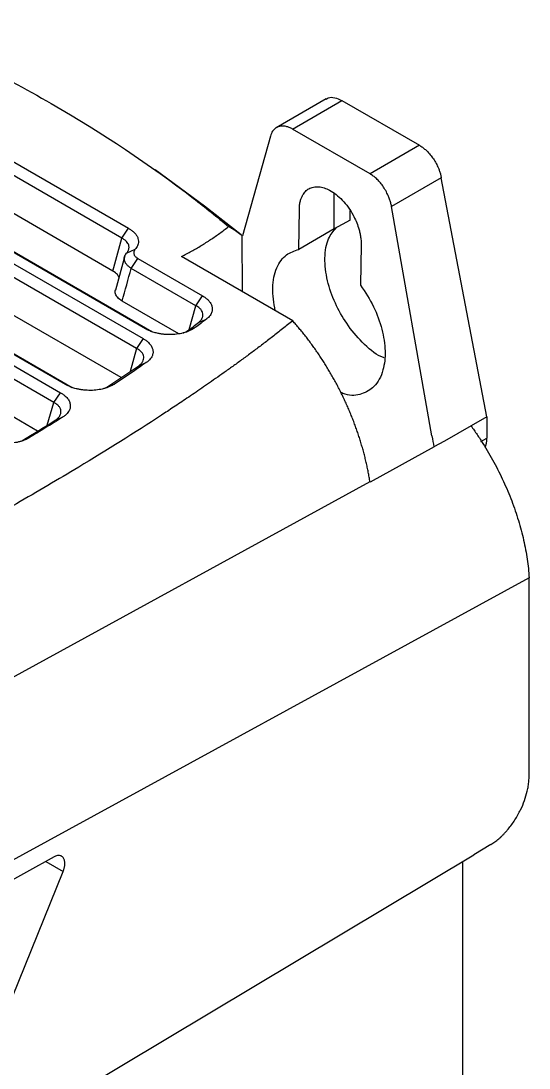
# Model space of a CAD drawing. Extents: x 86 to 639, y 68 to 658.
# Drawn here: x 606.6 to 638.6, y 185 to 250.9 of the extents above; entities that cross this region are included whole.
import ezdxf

# ---------------------------------------------------------------- set-up
doc = ezdxf.new("R2010")
doc.units = 0
doc.layers.get('0').update_dxf_attribs({"linetype": 'CONTINUOUS'})

msp = doc.modelspace()

# ---------------------------------------------------------------- linework, layer by layer
at = {"color": 7, "linetype": 'CONTINUOUS'}
for p, q in [((582.058, 249.534), (614.342, 230.897)), ((614.476, 231.519), (583.192, 249.579)), ((613.927, 230.273), (581.643, 248.91)), ((583.606, 249.398), (614.89, 231.338)), ((594.577, 248.709), (613.421, 237.831)), ((613.006, 237.207), (594.163, 248.085)), ((575.668, 246.82), (609.137, 227.499)), ((609.459, 228.013), (576.613, 246.975)), ((608.723, 226.875), (575.254, 246.197)), ((577.027, 246.794), (609.873, 227.832)), ((612.953, 228.446), (581.608, 246.541)), ((612.44, 235.144), (594.108, 245.727)), ((625.841, 245.962), (622.705, 244.152)), ((623.729, 244.067), (626.84, 245.863)), ((626.84, 245.863), (631.717, 243.047)), ((607.693, 225.08), (575.233, 243.819)), ((622.344, 243.633), (620.578, 237.354)), ((628.606, 241.251), (623.729, 244.067)), ((631.717, 243.047), (628.606, 241.251)), ((618.192, 239.222), (615.089, 241.5)), ((633.09, 241.013), (629.96, 239.206)), ((635.949, 225.984), (633.09, 241.013)), ((626.355, 237.795), (626.355, 240.035)), ((620.497, 237.415), (618.192, 239.216)), ((624.125, 236.507), (624.163, 239.039)), ((627.362, 238.346), (627.362, 238.946)), ((632.491, 224.777), (629.96, 239.206)), ((627.362, 238.346), (626.355, 237.795)), ((613.006, 237.207), (613.421, 237.831)), ((626.355, 237.795), (624.125, 236.507)), ((612.44, 235.144), (613.006, 237.207)), ((620.543, 237.382), (620.558, 233.852)), ((613.295, 236.263), (613.838, 236.517)), ((628.052, 236.794), (628.014, 234.262)), ((613.181, 236.101), (612.59, 233.949)), ((613.583, 235.314), (613.997, 235.938)), ((613.997, 235.938), (618.069, 233.587)), ((623.741, 232.014), (616.749, 236.051)), ((617.655, 232.963), (613.583, 235.314)), ((616.579, 231.195), (613.017, 233.251)), ((617.655, 232.963), (618.069, 233.587)), ((617.825, 231.911), (618.318, 232.125)), ((614.89, 231.338), (614.476, 231.519)), ((617.616, 231.597), (617.126, 231.386)), ((614.342, 230.897), (613.927, 230.273)), ((614.058, 229.192), (614.536, 229.394)), ((609.873, 227.832), (609.459, 228.013)), ((611.858, 227.752), (612.06, 227.844)), ((612.06, 227.844), (612.53, 228.041)), ((608.723, 226.875), (609.137, 227.499)), ((608.81, 225.765), (609.27, 225.955)), ((635.949, 225.984), (634.959, 225.412)), ((635.949, 225.984), (635.949, 224.635)), ((634.959, 225.412), (633.284, 224.445)), ((633.284, 224.445), (632.629, 224.087)), ((632.631, 224.086), (628.608, 221.884)), ((628.602, 221.887), (592.622, 202.224)), ((638.61, 215.871), (598.092, 193.728)), ((638.61, 203.391), (638.61, 215.871)), ((636.2, 199.092), (635.137, 198.445)), ((591.69, 172.476), (635.137, 198.448)), ((608.749, 198.327), (605.236, 196.406)), ((634.429, 198.025), (634.429, 169.94)), ((605.726, 188.532), (609.308, 197.412))]:
    msp.add_line(p, q, dxfattribs=at)
at = {"color": 8, "linetype": 'CONTINUOUS'}
for p, q in [((618.175, 239.194), (617.492, 239.724)), ((617.239, 231.47), (617.655, 232.963)), ((613.927, 230.273), (613.514, 228.825)), ((608.307, 225.457), (608.723, 226.875)), ((635.582, 224.423), (635.949, 224.635)), ((608.223, 198.039), (609.308, 197.412))]:
    msp.add_line(p, q, dxfattribs=at)
at = {"color": 7, "linetype": 'CONTINUOUS'}
for points in [[(598.194, 250.865), (601.864, 249.274), (605.332, 247.537), (608.56, 245.673)], [(608.56, 245.673), (611.789, 243.809), (614.777, 241.819), (617.492, 239.724)], [(617.491, 239.724), (618.252, 239.137), (618.991, 238.542), (619.709, 237.939)], [(620.543, 237.383), (620.555, 237.373), (620.566, 237.363), (620.578, 237.354)], [(613.017, 233.251), (613.206, 233.939), (613.394, 234.626), (613.583, 235.314)], [(617.127, 231.386), (617.361, 231.56), (617.594, 231.735), (617.825, 231.911)], [(612.06, 227.844), (612.735, 228.289), (613.401, 228.739), (614.058, 229.192)], [(606.714, 224.48), (607.418, 224.906), (608.117, 225.334), (608.81, 225.765)], [(632.491, 224.777), (632.542, 224.546), (632.588, 224.316), (632.629, 224.087)]]:
    msp.add_open_spline(points, degree=3, dxfattribs=at)
for points, knots in [([(625.854, 245.94), (625.894, 245.97), (626.035, 246.077), (626.381, 246.073), (626.687, 245.933), (626.84, 245.863)], [0, 0, 0, 0, 0.1657678, 0.5828847, 1, 1, 1, 1]), ([(623.729, 244.067), (623.695, 244.086), (623.628, 244.123), (623.528, 244.168), (623.428, 244.204), (623.291, 244.242), (623.12, 244.266), (622.919, 244.247), (622.733, 244.18), (622.586, 244.069), (622.477, 243.937), (622.398, 243.798), (622.362, 243.688), (622.344, 243.633)], [0, 0, 0, 0, 0.054608, 0.108914, 0.163196, 0.21773, 0.337199, 0.456873, 0.587111, 0.717558, 0.811804, 0.905469, 1, 1, 1, 1]), ([(631.717, 243.047), (631.749, 243.029), (631.812, 242.991), (631.905, 242.926), (631.998, 242.855), (632.089, 242.777), (632.224, 242.651), (632.396, 242.464), (632.593, 242.2), (632.766, 241.916), (632.894, 241.65), (632.985, 241.414), (633.048, 241.212), (633.076, 241.079), (633.09, 241.013)], [0, 0, 0, 0, 0.050283, 0.100216, 0.150022, 0.199922, 0.250138, 0.374984, 0.500039, 0.624885, 0.74994, 0.833326, 0.916336, 1, 1, 1, 1]), ([(629.96, 239.206), (629.953, 239.244), (629.939, 239.32), (629.911, 239.434), (629.878, 239.549), (629.84, 239.664), (629.797, 239.78), (629.721, 239.961), (629.597, 240.207), (629.416, 240.49), (629.217, 240.743), (629.015, 240.95), (628.809, 241.124), (628.674, 241.209), (628.606, 241.251)], [0, 0, 0, 0, 0.047626, 0.094867, 0.141909, 0.188941, 0.236152, 0.283727, 0.41416, 0.544791, 0.664075, 0.783551, 0.891627, 1, 1, 1, 1]), ([(624.163, 239.039), (624.164, 239.085), (624.167, 239.177), (624.18, 239.308), (624.2, 239.435), (624.234, 239.586), (624.29, 239.754), (624.391, 239.961), (624.541, 240.162), (624.767, 240.335), (625.046, 240.44), (625.372, 240.455), (625.716, 240.386), (626.084, 240.228), (626.473, 239.974), (626.868, 239.613), (627.234, 239.174), (627.523, 238.714), (627.738, 238.273), (627.87, 237.917), (627.956, 237.61), (628.012, 237.341), (628.048, 237.066), (628.051, 236.885), (628.052, 236.794)], [0, 0, 0, 0, 0.019548, 0.039014, 0.058471, 0.077994, 0.111927, 0.145923, 0.198729, 0.251594, 0.312222, 0.372911, 0.430342, 0.487833, 0.554285, 0.620798, 0.689301, 0.757809, 0.808616, 0.859485, 0.892162, 0.924899, 0.962404, 1, 1, 1, 1]), ([(613.421, 237.831), (613.45, 237.813), (613.51, 237.777), (613.592, 237.721), (613.668, 237.662), (613.737, 237.601), (613.832, 237.507), (613.936, 237.374), (614.017, 237.201), (614.05, 237.024), (614.034, 236.868), (613.987, 236.734), (613.926, 236.623), (613.868, 236.553), (613.838, 236.517)], [0, 0, 0, 0, 0.050311, 0.100301, 0.150147, 0.200027, 0.25012, 0.375328, 0.500057, 0.625131, 0.749952, 0.833291, 0.916322, 1, 1, 1, 1]), ([(616.749, 236.051), (616.856, 236.106), (617.069, 236.217), (617.381, 236.388), (617.689, 236.564), (617.993, 236.746), (618.291, 236.932), (618.585, 237.124), (618.874, 237.32), (619.158, 237.522), (619.437, 237.728), (619.618, 237.869), (619.709, 237.94)], [0, 0, 0, 0, 0.096605, 0.19385, 0.291782, 0.390442, 0.489872, 0.590115, 0.691211, 0.793198, 0.896115, 1, 1, 1, 1]), ([(619.709, 237.939), (619.767, 237.91), (619.895, 237.845), (620.094, 237.726), (620.317, 237.574), (620.464, 237.449), (620.543, 237.383)], [0, 0, 0, 0, 0.190968, 0.421868, 0.691855, 1, 1, 1, 1]), ([(629.505, 229.689), (629.433, 229.715), (628.973, 229.877), (628.119, 230.623), (627.13, 231.787), (626.372, 233.141), (625.871, 234.577), (625.71, 236.003), (625.905, 237.197), (626.312, 237.662), (626.496, 237.872)], [0, 0, 0, 0, 0.027394, 0.175756, 0.316169, 0.444759, 0.58119, 0.727752, 0.877045, 1, 1, 1, 1]), ([(613.295, 236.263), (613.312, 236.284), (613.346, 236.325), (613.385, 236.388), (613.415, 236.453), (613.436, 236.518), (613.448, 236.582), (613.45, 236.646), (613.444, 236.708), (613.426, 236.789), (613.381, 236.889), (613.292, 237.005), (613.169, 237.115), (613.061, 237.176), (613.006, 237.207)], [0, 0, 0, 0, 0.0648366, 0.1293379, 0.1932757, 0.2564299, 0.3185925, 0.3795731, 0.4392022, 0.497334, 0.6166455, 0.7412858, 0.8696669, 1, 1, 1, 1]), ([(613.838, 236.517), (613.825, 236.502), (613.799, 236.471), (613.771, 236.422), (613.748, 236.364), (613.737, 236.295), (613.747, 236.217), (613.778, 236.141), (613.831, 236.067), (613.903, 235.998), (613.966, 235.958), (613.997, 235.938)], [0, 0, 0, 0, 0.084148, 0.167254, 0.250134, 0.375015, 0.500083, 0.624965, 0.74999, 0.87486, 1, 1, 1, 1]), ([(622.644, 232.648), (622.563, 233.138), (622.394, 234.156), (622.682, 235.381), (623.273, 236.223), (623.853, 236.417), (624.125, 236.507)], [0, 0, 0, 0, 0.252641, 0.524012, 0.777058, 1, 1, 1, 1]), ([(613.583, 235.314), (613.555, 235.333), (613.5, 235.37), (613.428, 235.427), (613.365, 235.485), (613.312, 235.541), (613.269, 235.594), (613.234, 235.646), (613.207, 235.694), (613.186, 235.739), (613.16, 235.811), (613.142, 235.912), (613.158, 236.038), (613.206, 236.157), (613.266, 236.228), (613.295, 236.263)], [0, 0, 0, 0, 0.0668564, 0.1314541, 0.1934145, 0.2524068, 0.3081518, 0.3604216, 0.4090378, 0.4538672, 0.4948166, 0.6247489, 0.7532009, 0.8787043, 1, 1, 1, 1]), ([(612.814, 234.765), (612.789, 234.818), (612.722, 234.959), (612.548, 235.073), (612.44, 235.144)], [0, 0, 0, 0, 0.377788, 1, 1, 1, 1]), ([(613.017, 233.251), (612.913, 233.323), (612.714, 233.459), (612.586, 233.708), (612.549, 233.882), (612.595, 233.963), (612.596, 233.964)], [0, 0, 0, 0, 0.3472798, 0.661513, 0.9952039, 1, 1, 1, 1]), ([(628.014, 234.262), (628.304, 233.818), (628.876, 232.942), (629.399, 231.48), (629.609, 230.092), (629.468, 228.805), (628.948, 227.842), (628.094, 227.362), (627.335, 227.267), (626.856, 227.471), (626.758, 227.512)], [0, 0, 0, 0, 0.136636, 0.26974, 0.402187, 0.534634, 0.691636, 0.824521, 0.96407, 1, 1, 1, 1]), ([(618.069, 233.587), (618.103, 233.567), (618.17, 233.527), (618.26, 233.463), (618.344, 233.396), (618.418, 233.326), (618.49, 233.248), (618.556, 233.161), (618.631, 233.033), (618.687, 232.868), (618.689, 232.702), (618.66, 232.571), (618.618, 232.464), (618.549, 232.351), (618.449, 232.233), (618.362, 232.161), (618.318, 232.125)], [0, 0, 0, 0, 0.0503941, 0.1003721, 0.1501643, 0.2000034, 0.2501217, 0.3125981, 0.3751609, 0.5000726, 0.6249813, 0.6874348, 0.7500127, 0.8332984, 0.9162339, 1, 1, 1, 1]), ([(617.825, 231.911), (617.848, 231.93), (617.893, 231.968), (617.95, 232.028), (617.998, 232.09), (618.037, 232.153), (618.067, 232.217), (618.087, 232.28), (618.098, 232.343), (618.101, 232.404), (618.093, 232.492), (618.056, 232.607), (617.977, 232.724), (617.88, 232.819), (617.78, 232.895), (617.697, 232.94), (617.655, 232.963)], [0, 0, 0, 0, 0.057863, 0.115573, 0.172911, 0.229663, 0.285623, 0.340594, 0.394398, 0.446877, 0.497896, 0.621671, 0.747897, 0.827039, 0.911401, 1, 1, 1, 1]), ([(623.741, 232.014), (623.528, 231.844), (623.109, 231.51), (622.48, 231.021), (621.865, 230.551), (621.266, 230.1), (620.682, 229.669), (620.115, 229.255), (619.565, 228.861), (619.033, 228.484), (618.521, 228.125), (618.027, 227.783), (617.553, 227.459), (617.1, 227.152), (616.668, 226.862), (616.256, 226.588), (615.867, 226.33), (613.923, 225.055), (610.788, 223.101), (605.719, 220.124), (601.174, 217.575), (597.127, 215.348), (594.295, 213.794), (591.865, 212.458), (589.442, 211.118), (587.839, 210.218), (587.037, 209.768)], [0, 0, 0, 0, 0.020557, 0.040442, 0.059653, 0.078191, 0.096055, 0.113244, 0.129758, 0.145598, 0.160763, 0.175255, 0.189072, 0.202216, 0.214687, 0.226484, 0.237608, 0.248059, 0.392357, 0.497348, 0.654875, 0.748636, 0.811479, 0.874323, 0.937163, 1, 1, 1, 1]), ([(618.317, 232.125), (618.2, 232.036), (617.967, 231.859), (617.732, 231.684), (617.616, 231.597)], [0, 0, 0, 0, 0.505423, 1, 1, 1, 1]), ([(628.602, 221.886), (628.586, 221.989), (628.554, 222.192), (628.497, 222.501), (628.435, 222.81), (628.366, 223.12), (628.292, 223.431), (628.212, 223.742), (628.125, 224.054), (628.033, 224.365), (627.936, 224.677), (627.833, 224.988), (627.724, 225.298), (627.61, 225.607), (627.49, 225.916), (627.366, 226.223), (627.236, 226.529), (627.101, 226.833), (626.961, 227.135), (626.817, 227.434), (626.667, 227.732), (626.513, 228.027), (626.354, 228.319), (626.191, 228.608), (626.024, 228.894), (625.853, 229.177), (625.678, 229.456), (625.499, 229.732), (625.316, 230.004), (625.13, 230.271), (624.941, 230.535), (624.748, 230.794), (624.552, 231.048), (624.354, 231.297), (624.152, 231.542), (623.948, 231.781), (623.81, 231.937), (623.741, 232.014)], [0, 0, 0, 0, 0.029933, 0.059778, 0.089535, 0.119207, 0.148793, 0.178293, 0.20771, 0.237041, 0.266289, 0.295452, 0.324531, 0.353526, 0.382437, 0.411265, 0.44001, 0.468674, 0.497257, 0.52576, 0.554186, 0.582537, 0.610817, 0.639026, 0.667167, 0.69524, 0.723249, 0.751193, 0.779074, 0.806893, 0.834651, 0.86235, 0.88999, 0.917574, 0.945102, 0.972576, 1, 1, 1, 1]), ([(617.616, 231.597), (617.586, 231.576), (617.526, 231.533), (617.426, 231.474), (617.302, 231.409), (617.148, 231.343), (616.898, 231.257), (616.555, 231.18), (616.113, 231.14), (615.736, 231.153), (615.441, 231.19), (615.202, 231.237), (614.952, 231.305), (614.697, 231.4), (614.55, 231.479), (614.476, 231.519)], [0, 0, 0, 0, 0.0417463, 0.0833885, 0.1251196, 0.1877534, 0.2502055, 0.3751131, 0.4999877, 0.6248567, 0.6872669, 0.7499194, 0.8329843, 0.9157494, 1, 1, 1, 1]), ([(616.86, 231.258), (616.878, 231.264), (616.985, 231.298), (617.062, 231.346), (617.126, 231.386)], [0, 0, 0, 0, 0.1701123, 1, 1, 1, 1]), ([(614.342, 230.897), (614.37, 230.879), (614.428, 230.845), (614.507, 230.791), (614.594, 230.724), (614.683, 230.645), (614.797, 230.521), (614.903, 230.357), (614.964, 230.152), (614.959, 229.98), (614.922, 229.846), (614.871, 229.737), (614.793, 229.621), (614.681, 229.502), (614.584, 229.43), (614.536, 229.394)], [0, 0, 0, 0, 0.041725, 0.083374, 0.125087, 0.187658, 0.250145, 0.375079, 0.500003, 0.624924, 0.687388, 0.749976, 0.833274, 0.916196, 1, 1, 1, 1]), ([(614.058, 229.192), (614.081, 229.209), (614.125, 229.243), (614.182, 229.297), (614.232, 229.351), (614.274, 229.406), (614.326, 229.49), (614.371, 229.608), (614.379, 229.758), (614.337, 229.904), (614.257, 230.026), (614.159, 230.124), (614.057, 230.203), (613.971, 230.249), (613.927, 230.273)], [0, 0, 0, 0, 0.051913, 0.102972, 0.152964, 0.201687, 0.248957, 0.374388, 0.497649, 0.621293, 0.747688, 0.826409, 0.910878, 1, 1, 1, 1]), ([(614.536, 229.394), (614.366, 229.278), (614.036, 229.05), (613.537, 228.712), (613.038, 228.377), (612.7, 228.153), (612.53, 228.041)], [0, 0, 0, 0, 0.2562913, 0.5000001, 0.7487142, 1, 1, 1, 1]), ([(612.53, 228.041), (612.499, 228.021), (612.437, 227.982), (612.335, 227.928), (612.208, 227.869), (612.054, 227.809), (611.805, 227.733), (611.468, 227.665), (611.037, 227.634), (610.673, 227.652), (610.389, 227.691), (610.159, 227.737), (609.918, 227.805), (609.673, 227.898), (609.531, 227.974), (609.459, 228.013)], [0, 0, 0, 0, 0.041726, 0.083365, 0.125099, 0.187714, 0.250165, 0.375063, 0.499938, 0.624813, 0.687213, 0.749859, 0.832982, 0.915803, 1, 1, 1, 1]), ([(609.138, 227.499), (609.167, 227.481), (609.227, 227.446), (609.308, 227.389), (609.397, 227.32), (609.488, 227.238), (609.604, 227.109), (609.71, 226.938), (609.765, 226.726), (609.751, 226.549), (609.704, 226.411), (609.645, 226.3), (609.555, 226.182), (609.43, 226.062), (609.323, 225.99), (609.27, 225.955)], [0, 0, 0, 0, 0.041692, 0.083338, 0.125085, 0.18764, 0.250134, 0.375246, 0.499972, 0.624869, 0.687298, 0.749904, 0.833222, 0.916139, 1, 1, 1, 1]), ([(608.81, 225.765), (608.834, 225.782), (608.883, 225.816), (608.947, 225.87), (609.002, 225.925), (609.049, 225.98), (609.11, 226.067), (609.163, 226.187), (609.178, 226.342), (609.141, 226.494), (609.062, 226.62), (608.962, 226.721), (608.857, 226.802), (608.769, 226.85), (608.723, 226.875)], [0, 0, 0, 0, 0.052108, 0.103291, 0.153312, 0.20195, 0.249004, 0.374216, 0.497551, 0.621127, 0.74754, 0.825871, 0.910429, 1, 1, 1, 1]), ([(609.27, 225.954), (608.92, 225.738), (608.224, 225.307), (607.52, 224.879), (607.17, 224.667)], [0, 0, 0, 0, 0.502639, 1, 1, 1, 1]), ([(634.959, 225.412), (635.024, 225.322), (635.154, 225.141), (635.344, 224.864), (635.531, 224.583), (635.773, 224.204), (636.066, 223.722), (636.398, 223.132), (636.711, 222.533), (637.1, 221.725), (637.532, 220.7), (637.886, 219.669), (638.12, 218.848), (638.27, 218.236), (638.396, 217.63), (638.495, 217.033), (638.57, 216.444), (638.597, 216.062), (638.61, 215.871)], [0, 0, 0, 0, 0.031174, 0.062385, 0.093658, 0.125019, 0.187429, 0.250036, 0.312559, 0.375042, 0.500004, 0.625034, 0.687521, 0.750133, 0.812649, 0.875116, 0.937605, 1, 1, 1, 1]), ([(607.17, 224.667), (607.138, 224.648), (607.075, 224.612), (606.971, 224.561), (606.844, 224.506), (606.689, 224.451), (606.442, 224.381), (606.109, 224.321), (605.688, 224.296), (605.333, 224.316), (605.057, 224.357), (604.833, 224.404), (604.599, 224.471), (604.361, 224.562), (604.222, 224.637), (604.152, 224.674)], [0, 0, 0, 0, 0.041718, 0.083358, 0.125094, 0.187698, 0.250157, 0.37506, 0.499942, 0.624824, 0.687226, 0.749867, 0.833003, 0.915847, 1, 1, 1, 1]), ([(635.819, 224.046), (635.827, 224.054), (635.939, 224.178), (635.944, 224.415), (635.949, 224.635)], [0, 0, 0, 0, 0.0690325, 1, 1, 1, 1]), ([(636.2, 199.092), (636.243, 199.119), (636.328, 199.172), (636.455, 199.261), (636.581, 199.357), (636.705, 199.459), (636.827, 199.568), (636.948, 199.684), (637.067, 199.806), (637.185, 199.935), (637.413, 200.202), (637.734, 200.641), (638.076, 201.255), (638.333, 201.865), (638.482, 202.366), (638.562, 202.773), (638.603, 203.09), (638.608, 203.29), (638.61, 203.391)], [0, 0, 0, 0, 0.033927, 0.067528, 0.100894, 0.134116, 0.167288, 0.200504, 0.233857, 0.267438, 0.30134, 0.434683, 0.568127, 0.684505, 0.800987, 0.867377, 0.933475, 1, 1, 1, 1]), ([(609.308, 197.412), (609.32, 197.441), (609.342, 197.499), (609.368, 197.585), (609.389, 197.67), (609.403, 197.753), (609.412, 197.832), (609.415, 197.92), (609.41, 198.015), (609.39, 198.116), (609.355, 198.211), (609.301, 198.294), (609.228, 198.359), (609.134, 198.401), (609.022, 198.414), (608.891, 198.394), (608.798, 198.349), (608.749, 198.327)], [0, 0, 0, 0, 0.045621, 0.090857, 0.135708, 0.180174, 0.224255, 0.267951, 0.330891, 0.398434, 0.470579, 0.547324, 0.628668, 0.71461, 0.805147, 0.900278, 1, 1, 1, 1])]:
    msp.add_open_spline(points, degree=3, knots=knots, dxfattribs=at)

doc.saveas('drawing.dxf')
